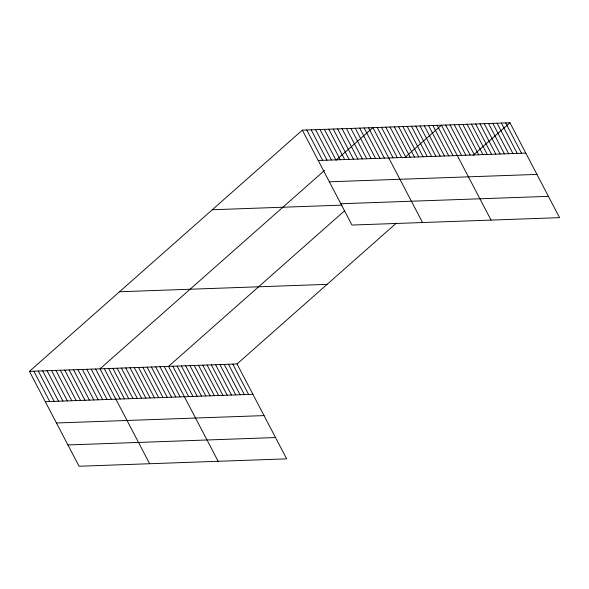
<?xml version="1.0" encoding="UTF-8"?>
<svg xmlns="http://www.w3.org/2000/svg" width="589" height="589" viewBox="0 0 589 589"><rect width="100%" height="100%" fill="white"/><g stroke="black" fill="none" stroke-linecap="round" stroke-linejoin="round"><path stroke-width="0.88" d="M29.45 371.35L237.036 363.95L286.652 458.853L79.059 466.245L29.45 371.35L302.348 130.147L509.941 122.755L559.55 217.65L351.964 225.05L302.348 130.147M324.532 170.412L100.027 368.832L149.643 463.734M336.172 160.12L372.933 127.636L422.541 222.532M344.749 210.648L168.535 366.395L218.144 461.29M404.68 157.683L441.433 125.192L491.049 220.095M237.036 363.95L396.382 223.121M473.181 155.246L509.941 122.755M318.215 160.495L525.8 153.096M329.347 181.795L536.94 174.403M340.825 203.742L548.411 196.351M212.29 209.743L341.959 205.127M119.508 291.754L327.094 284.354M45.316 401.691L252.902 394.299M56.448 422.99L264.041 415.598M67.926 444.945L275.512 437.546M505.656 122.91L521.523 153.25M501.379 123.057L517.238 153.405M497.094 123.211L512.96 153.552M492.809 123.366L508.675 153.707M488.531 123.513L504.39 153.862M484.246 123.668L500.113 154.009M479.969 123.823L495.828 154.163M475.684 123.977L491.55 154.318M471.406 124.124L487.265 154.473M467.121 124.279L482.987 154.62M462.844 124.434L478.702 154.774M458.559 124.588L474.425 154.929M454.281 124.735L470.14 155.076M449.996 124.89L465.862 155.231M445.718 125.045L461.577 155.386M437.156 125.347L453.015 155.687M432.871 125.501L448.737 155.842M428.593 125.656L444.452 155.997M424.308 125.803L440.174 156.151M420.023 125.958L435.889 156.299M415.746 126.112L431.604 156.453M411.461 126.26L427.327 156.608M407.183 126.414L423.042 156.755M402.898 126.569L418.764 156.91M398.62 126.723L414.479 157.064M394.335 126.871L410.202 157.219M390.058 127.025L405.917 157.366M385.773 127.18L401.639 157.521M381.495 127.327L397.354 157.675M377.21 127.482L393.077 157.823M368.515 127.791L384.381 158.132M364.105 127.953L379.971 158.294M359.695 128.107L375.561 158.448M355.285 128.262L371.151 158.61M350.875 128.424L366.733 158.765M346.465 128.579L362.323 158.92M342.054 128.733L357.913 159.082M337.637 128.895L353.503 159.236M333.227 129.05L349.093 159.391M328.817 129.205L344.683 159.553M324.406 129.366L340.265 159.707M319.996 129.521L335.855 159.862M315.586 129.676L331.445 160.024M311.169 129.838L327.035 160.179M306.759 129.992L322.625 160.333M232.758 364.105L248.617 394.446M228.473 364.26L244.339 394.601M224.195 364.407L240.054 394.755M219.911 364.562L235.777 394.902M215.633 364.716L231.492 395.057M211.348 364.871L227.214 395.212M207.07 365.018L222.929 395.366M202.785 365.173L218.652 395.514M198.508 365.327L214.367 395.668M194.223 365.474L210.089 395.823M189.945 365.629L205.804 395.97M185.66 365.784L201.526 396.125M181.383 365.938L197.241 396.279M177.098 366.086L192.964 396.434M172.813 366.24L188.679 396.581M164.25 366.542L180.116 396.89M159.972 366.697L175.831 397.038M155.687 366.851L171.554 397.192M151.41 367.006L167.269 397.347M147.125 367.153L162.991 397.501M142.847 367.308L158.706 397.649M138.562 367.462L154.428 397.803M134.285 367.61L150.143 397.958M130 367.764L145.866 398.105M125.722 367.919L141.581 398.26M121.437 368.073L137.303 398.414M117.159 368.221L133.018 398.569M112.874 368.375L128.741 398.716M108.597 368.53L124.456 398.871M104.312 368.685L120.178 399.025M95.617 368.994L111.483 399.335M91.207 369.148L107.073 399.489M86.797 369.303L102.663 399.651M82.386 369.465L98.245 399.806M77.976 369.62L93.835 399.96M73.566 369.774L89.425 400.122M69.149 369.936L85.015 400.277M64.738 370.091L80.605 400.432M60.328 370.245L76.195 400.594M55.918 370.407L71.777 400.748M51.508 370.562L67.367 400.903M47.098 370.717L62.957 401.065M42.68 370.879L58.547 401.219M38.27 371.033L54.136 401.374M33.86 371.188L49.726 401.536"/></g></svg>
